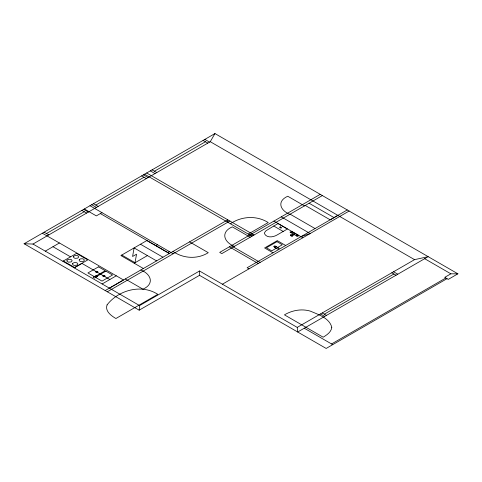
<?xml version="1.0" encoding="UTF-8"?>
<svg xmlns="http://www.w3.org/2000/svg" width="482" height="482" viewBox="0 0 482 482"><rect width="100%" height="100%" fill="white"/><g stroke="black" fill="none" stroke-linecap="round" stroke-linejoin="round"><path stroke-width="0.72" d="M457.9 273.818L450.851 273.818L444.723 277.355L448.254 279.391L457.9 273.818L214.954 133.556L24.1 243.747L139.165 310.179L139.593 305.588L199.524 270.986L297.219 327.392L297.689 332.008L428.185 256.665L414.55 259.647L297.219 327.392M135.008 262.762L136.545 254.201L132.586 256.484L134.098 247.935L146.847 240.554L169.321 253.532M275.385 246.754L275.216 246.212L274.162 246.531L275.216 246.85M24.1 243.747L32.987 244.043L210.254 141.696L214.954 133.556M273.782 226.022L265.98 230.77L264.582 232.577L264.443 233.637C266.733 238.277 273.396 237.234 277.132 234.951L287.411 229.01L278.012 223.588L273.782 226.028L283.187 231.45M46.453 233.553L84.266 211.725M95.804 205.061L143.991 177.243M154.433 171.212L205.446 141.762M101.961 212.64L96.34 215.894L84.344 208.965M45.284 251.14L59.431 242.976L123.543 280L109.39 288.17M62.871 261.268L76.505 253.399L87.784 259.906L74.62 267.51L63.347 260.997M74.234 267.853L81.952 263.401L109.86 279.512M155.903 245.645L157.518 244.717M156.578 260.889L134.104 247.917L120.898 255.556L134.195 263.232L147.414 255.599M102.13 283.976L116.289 275.8M167.784 252.508L169.399 251.574M105.184 290.562L171.056 252.532M171.074 252.544L227.781 219.804L227.781 222.244M107.323 291.791L229.896 221.027M230.414 223.768C241.506 216.135 256.719 215.255 268.215 222.545L248.254 234.065M320.241 194.342L219.696 252.393L221.81 253.616L322.356 195.565M139.165 310.179L199.524 275.33L326.157 348.444L447.013 278.674M290.748 232.595L292.182 231.77M294.815 233.288L290.369 235.216C291.773 237.909 293.9 234.071 295.448 233.656M296.623 235.987L298.081 235.174M347.269 209.947L247.127 267.757L249.013 268.842M337.894 215.394L330.194 219.84L305.257 205.44M222.407 284.199L349.149 211.032M324.356 314.168L393.927 274.005M331.562 343.961L445.832 277.993M300.943 236.686L310.143 233.547L281.235 216.858M249.845 234.987L254.074 234.987L146.673 172.978M297.231 235.553L296.858 235.445L297.334 235.578M424.66 258.701L450.851 273.818M210.254 141.696L414.55 259.647M204.856 139.388L209.562 142.1M203.091 140.407L207.796 143.118M309.107 203.211L334.044 217.611M304.461 205.898L287.748 196.246C276.523 201.223 280.181 210.526 289.869 214.321M393.571 271.764L397.801 274.204M391.812 272.782L396.041 275.222M290.122 214.177L314.993 228.534M273.921 221.087L302.823 237.777M293.381 234.113L289.995 232.161L291.429 231.336L298.858 235.62L297.424 236.451L294.014 234.481M292.935 234.373L293.568 234.74M290.7 234.927L292.604 236.029L291.242 235.758L290.694 234.939M285.663 245.471L277.283 240.632L264.612 247.953L272.987 252.785M152.083 169.857L156.783 172.568M150.318 170.875L155.017 173.586M144.558 174.201L251.959 236.204M143.401 174.87L148.101 177.581M250.218 237.21L232.276 226.853C220.268 232.167 223.919 242.223 234.397 246.35M141.636 175.888L146.341 178.599M231.221 245.736L260.129 262.425M229.342 246.82L258.244 263.509M322.241 312.945L326.471 315.391M320.476 313.963L324.711 316.403M189.559 241.874L208.272 252.676C197.524 259.491 183.311 258.605 172.966 251.453M93.454 203.705L98.153 206.417M91.688 204.723L96.394 207.435M304.269 328.206L332.743 344.642M89.965 205.718L173.189 253.767M100.352 213.574L169.441 253.46M83.675 209.351L88.375 212.062M81.91 210.369L86.615 213.08M140.473 244.235L162.946 257.213M121.777 255.044L135.074 262.726M134.219 263.22L143.377 268.51M140.804 269.992C151.113 274.041 154.794 283.934 142.943 289.182L125.254 278.97M44.103 232.197L48.803 234.909M42.338 233.216L59.388 243M52.972 246.706L70.529 256.846M32.987 244.043L139.593 305.588M199.524 270.986L199.524 275.33M331.785 327.254C331.333 332.02 326.91 334.93 323.163 337.207L284.44 314.854C292.146 310.288 301.63 308.54 310.312 311.119C318.283 314.541 329.363 317.957 331.785 327.254M107.064 304.907C104.769 311.137 111.209 315.788 115.903 318.512L157.783 294.327C141.485 283.735 118.349 290.092 107.064 304.907M67.004 260.16L67.004 261.316L68.468 262.16L71.167 261.925L72.131 260.738L71.535 259.756L70.468 259.31L68.468 259.31L67.004 260.16M73.583 256.358L73.589 257.515L75.053 258.358L77.753 258.129L78.711 256.936L78.114 255.954L77.054 255.514L75.047 255.514L73.583 256.358M72.674 263.431L72.674 264.588L74.138 265.431L76.837 265.202L77.801 264.009L77.204 263.027L76.144 262.588L74.138 262.588L72.674 263.431M79.259 259.629L79.259 260.786L80.723 261.63L83.422 261.401L84.38 260.208L83.784 259.232L82.723 258.786L80.723 258.786L79.259 259.629M97.358 271.908L96.695 272.288L96.026 271.908L96.695 271.523L97.358 271.908M104.528 276.047L103.865 276.427L103.196 276.047L103.859 275.662L104.528 276.047M97.858 271.908L96.695 272.577L95.526 271.908L96.695 271.233L97.858 271.908M105.028 276.047L103.859 276.716L102.696 276.047L103.865 275.373L105.028 276.047M275.993 246.531L274.83 247.206L273.668 246.531L274.83 245.856L275.993 246.531M98.503 266.847L87.923 272.951L94.623 276.819L105.203 270.715L98.503 266.847M96.364 275.409L93.074 277.307L94.484 278.126L97.774 276.222L96.364 275.409M105.883 271.131L95.303 277.24L102.003 281.108L112.583 274.999L105.883 271.131M280.211 226.883L279.494 227.293L280.988 228.155L281.699 227.745L280.211 226.883M291.947 232.312L291.453 232.185L291.947 232.312M276.969 241.669L266.407 247.766L271.764 250.863L282.325 244.76L276.969 241.669M275.969 246.459L274.559 247.272L277.849 249.17L279.259 248.357L275.969 246.459"/></g></svg>
